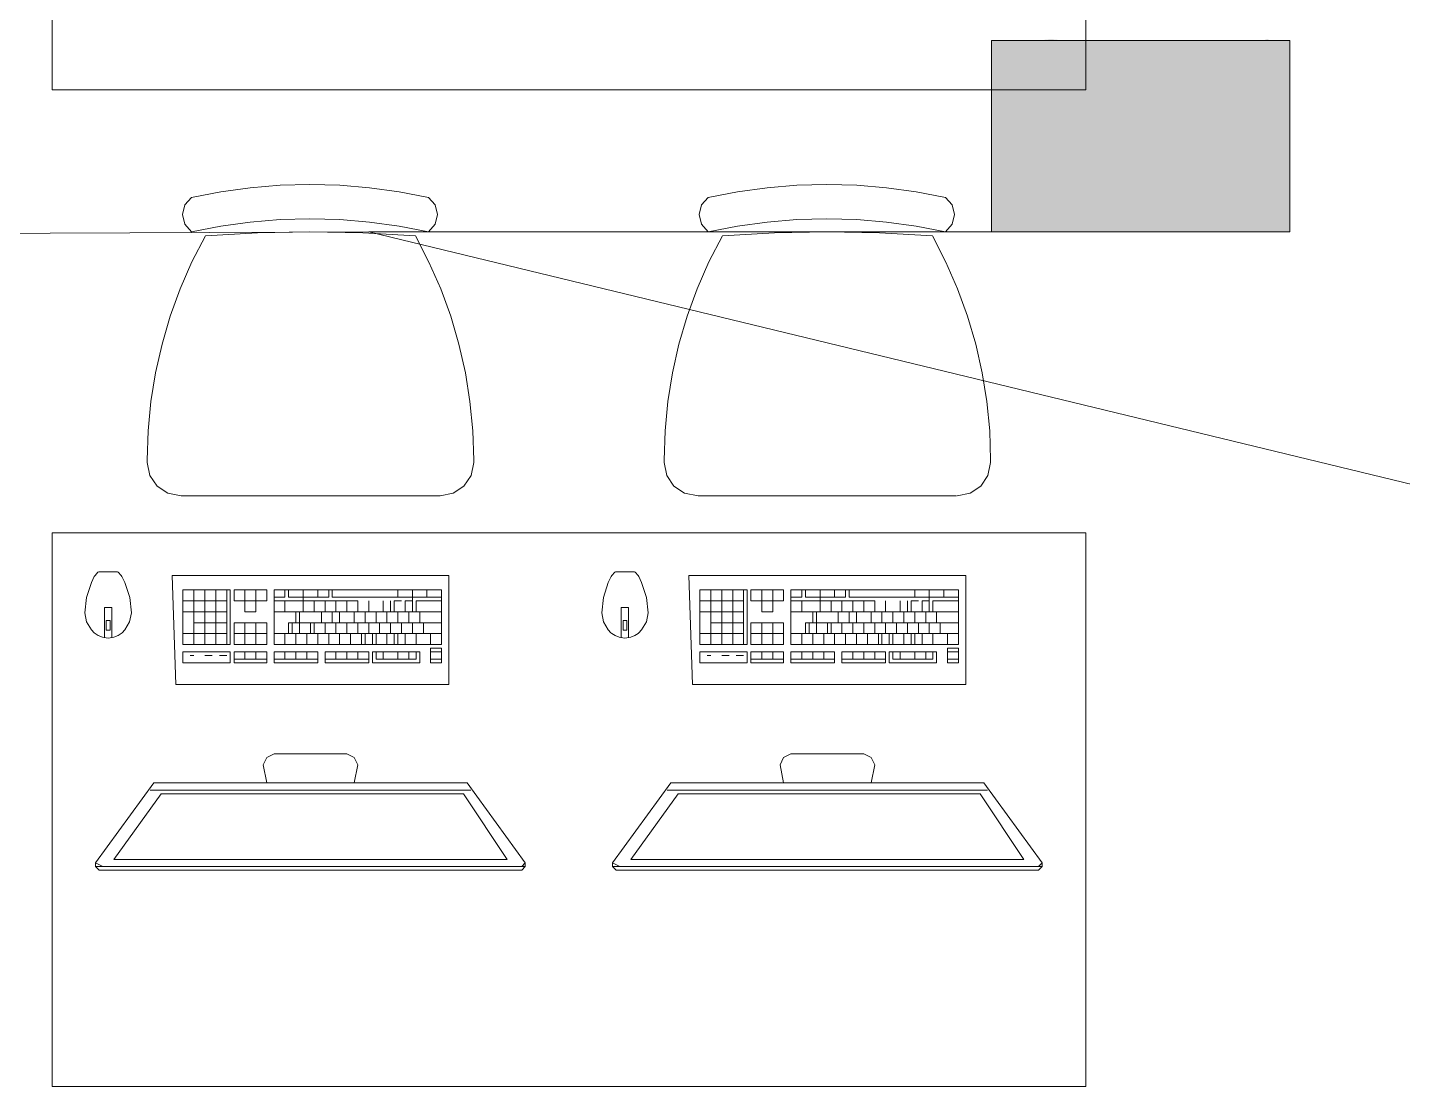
# Model space of a CAD drawing. Header units: millimetres. Extents: x 0 to 1189, y 0 to 841.
# Drawn here: x 807.18 to 825.81, y 608.91 to 623.26 of the extents above; entities that cross this region are included whole.
import ezdxf

# ---------------------------------------------------------------- set-up
doc = ezdxf.new("R2010")
doc.units = ezdxf.units.MM

msp = doc.modelspace()

# ---------------------------------------------------------------- hatches: boundary and pattern name
at = {"true_color": 0xffffff}
h = msp.add_hatch(color=7, dxfattribs=at)
h.dxf.hatch_style = 2
h.paths.add_polyline_path([(820.238253, 623.079723), (824.279259, 623.079723), (824.279259, 620.490719), (820.238253, 620.490719)])
h = msp.add_hatch(color=7, dxfattribs=at)
h.dxf.hatch_style = 2
h.paths.add_polyline_path([(820.238253, 623.079723), (824.279259, 623.079723), (824.279259, 620.490719), (820.238253, 620.490719)])
at = {"true_color": 0x0077b0}
h = msp.add_hatch(color=144, dxfattribs=at)
h.paths.add_polyline_path([(821.448794, 621.683399), (821.448794, 622.490378), (821.419304, 622.647061), (821.330283, 622.778113), (821.201643, 622.864516), (821.045305, 622.893868), (820.888828, 622.864516), (820.75757, 622.778113), (820.670134, 622.647061), (820.641815, 622.490378), (820.641815, 621.683399), (820.670134, 621.527061), (820.75757, 621.398421), (820.888828, 621.3094), (821.045305, 621.27991), (821.201643, 621.3094), (821.330283, 621.398421), (821.419304, 621.527061)])
h.paths.add_polyline_path([(821.649436, 621.683399), (821.638283, 621.562743), (821.604857, 621.450717), (821.54921, 621.347683), (821.471394, 621.254002), (821.379625, 621.176703), (821.277573, 621.122193), (821.165909, 621.089904), (821.045305, 621.079267), (820.923572, 621.089904), (820.811865, 621.122193), (820.709666, 621.176703), (820.616459, 621.254002), (820.538729, 621.347683), (820.483272, 621.450717), (820.450035, 621.562743), (820.438968, 621.683399), (820.438968, 622.490378), (820.450035, 622.612111), (820.483272, 622.723818), (820.538729, 622.826017), (820.616459, 622.919224), (820.709666, 622.99704), (820.811865, 623.052687), (820.923572, 623.086113), (821.045305, 623.097266), (821.16596, 623.086156), (821.277986, 623.053031), (821.38102, 622.998203), (821.474701, 622.92198), (821.550605, 622.828342), (821.60527, 622.725196), (821.638335, 622.612541), (821.649436, 622.490378)])
h = msp.add_hatch(color=144, dxfattribs=at)
h.paths.add_polyline_path([(821.448794, 621.683399), (821.448794, 622.490378), (821.419304, 622.647061), (821.330283, 622.778113), (821.201643, 622.864516), (821.045305, 622.893868), (820.888828, 622.864516), (820.75757, 622.778113), (820.670134, 622.647061), (820.641815, 622.490378), (820.641815, 621.683399), (820.670134, 621.527061), (820.75757, 621.398421), (820.888828, 621.3094), (821.045305, 621.27991), (821.201643, 621.3094), (821.330283, 621.398421), (821.419304, 621.527061)])
h.paths.add_polyline_path([(821.649436, 621.683399), (821.638283, 621.562743), (821.604857, 621.450717), (821.54921, 621.347683), (821.471394, 621.254002), (821.379625, 621.176703), (821.277573, 621.122193), (821.165909, 621.089904), (821.045305, 621.079267), (820.923572, 621.089904), (820.811865, 621.122193), (820.709666, 621.176703), (820.616459, 621.254002), (820.538729, 621.347683), (820.483272, 621.450717), (820.450035, 621.562743), (820.438968, 621.683399), (820.438968, 622.490378), (820.450035, 622.612111), (820.483272, 622.723818), (820.538729, 622.826017), (820.616459, 622.919224), (820.709666, 622.99704), (820.811865, 623.052687), (820.923572, 623.086113), (821.045305, 623.097266), (821.16596, 623.086156), (821.277986, 623.053031), (821.38102, 622.998203), (821.474701, 622.92198), (821.550605, 622.828342), (821.60527, 622.725196), (821.638335, 622.612541), (821.649436, 622.490378)])
h = msp.add_hatch(color=144, dxfattribs=at)
h.dxf.hatch_style = 2
h.paths.add_polyline_path([(823.871914, 622.752757), (823.640403, 622.521246), (823.569848, 622.490378), (823.493711, 622.515665), (823.468424, 622.591802), (823.496536, 622.662357), (823.891758, 623.057579), (823.932548, 623.086931), (823.973337, 623.097266), (824.049474, 623.071704), (824.074761, 622.995291), (824.074761, 621.177935), (824.049474, 621.103176), (823.973337, 621.079267), (823.897201, 621.103176), (823.871914, 621.177935)])
h = msp.add_hatch(color=144, dxfattribs=at)
h.dxf.hatch_style = 2
h.paths.add_polyline_path([(823.871914, 622.752757), (823.640403, 622.521246), (823.569848, 622.490378), (823.493711, 622.515665), (823.468424, 622.591802), (823.496536, 622.662357), (823.891758, 623.057579), (823.932548, 623.086931), (823.973337, 623.097266), (824.049474, 623.071704), (824.074761, 622.995291), (824.074761, 621.177935), (824.049474, 621.103176), (823.973337, 621.079267), (823.897201, 621.103176), (823.871914, 621.177935)])
h = msp.add_hatch(color=144, dxfattribs=at)
h.dxf.hatch_style = 2
h.paths.add_polyline_path([(822.962334, 621.581424), (822.155355, 621.581424), (822.079219, 621.606987), (822.053932, 621.683399), (822.079219, 621.759536), (822.155355, 621.784823), (822.962334, 621.784823), (823.038471, 621.759536), (823.063758, 621.683399), (823.038471, 621.606987)])
h = msp.add_hatch(color=144, dxfattribs=at)
h.dxf.hatch_style = 2
h.paths.add_polyline_path([(822.962334, 621.581424), (822.155355, 621.581424), (822.079219, 621.606987), (822.053932, 621.683399), (822.079219, 621.759536), (822.155355, 621.784823), (822.962334, 621.784823), (823.038471, 621.759536), (823.063758, 621.683399), (823.038471, 621.606987)])

# ---------------------------------------------------------------- linework, layer by layer
at = {"color": 253, "lineweight": 0, "true_color": 0x999999}
for points in [[(807.516234, 629.911733), (807.516234, 622.411722)], [(821.516255, 622.411722), (821.516255, 629.911733)], [(807.516234, 622.411722), (821.516255, 622.411722)], [(809.404237, 620.955719), (809.801409, 621.031844), (810.201863, 621.08622), (810.604754, 621.118845), (811.009239, 621.12972), (811.413724, 621.118845), (811.816615, 621.08622), (812.217069, 621.031844), (812.614241, 620.955719)], [(816.404247, 620.955719), (816.80142, 621.031844), (817.201874, 621.08622), (817.604765, 621.118845), (818.00925, 621.12972), (818.413735, 621.118845), (818.816626, 621.08622), (819.21708, 621.031844), (819.614252, 620.955719)], [(809.404237, 620.490719), (809.313861, 620.592219), (809.281236, 620.723719), (809.313861, 620.855094), (809.404237, 620.955719)], [(812.614241, 620.955719), (812.704617, 620.855094), (812.737242, 620.723719), (812.704617, 620.592219), (812.614241, 620.490719)], [(816.404247, 620.490719), (816.313872, 620.592219), (816.281247, 620.723719), (816.313872, 620.855094), (816.404247, 620.955719)], [(819.614252, 620.955719), (819.704627, 620.855094), (819.737252, 620.723719), (819.704627, 620.592219), (819.614252, 620.490719)], [(809.404237, 620.490719), (809.801409, 620.567), (810.201863, 620.621719), (810.604754, 620.654688), (811.009239, 620.665719), (811.413724, 620.654688), (811.816615, 620.621719), (812.217069, 620.567), (812.614241, 620.490719)], [(816.404247, 620.490719), (816.80142, 620.567), (817.201874, 620.621719), (817.604765, 620.654688), (818.00925, 620.665719), (818.413735, 620.654688), (818.816626, 620.621719), (819.21708, 620.567), (819.614252, 620.490719)], [(809.594237, 620.434719), (810.301363, 620.476594), (811.009239, 620.490719), (811.724615, 620.476344), (812.439241, 620.432719)], [(816.594248, 620.434719), (817.301374, 620.476594), (818.00925, 620.490719), (818.724626, 620.476344), (819.439252, 620.432719)], [(808.806236, 617.383714), (808.806236, 617.396714), (808.81889, 617.794347), (808.856658, 618.189215), (808.919246, 618.580145), (809.006361, 618.965966), (809.117711, 619.345506), (809.253002, 619.717592), (809.411942, 620.081054), (809.594237, 620.434719)], [(812.439241, 620.432719), (812.621536, 620.079427), (812.780476, 619.716327), (812.915767, 619.344578), (813.027117, 618.965341), (813.114232, 618.579776), (813.17682, 618.189043), (813.214588, 617.794302), (813.227242, 617.396714), (813.227242, 617.383714)], [(815.806246, 617.383714), (815.806246, 617.396714), (815.818901, 617.794347), (815.856668, 618.189215), (815.919256, 618.580145), (816.006372, 618.965966), (816.117721, 619.345506), (816.253013, 619.717592), (816.411952, 620.081054), (816.594248, 620.434719)], [(819.439252, 620.432719), (819.621547, 620.079427), (819.780487, 619.716327), (819.915778, 619.344578), (820.027128, 618.965341), (820.114243, 618.579776), (820.176831, 618.189043), (820.214599, 617.794302), (820.227253, 617.396714), (820.227253, 617.383714)], [(809.265236, 616.911713), (809.083252, 616.947495), (808.938611, 617.044963), (808.841033, 617.189307), (808.805236, 617.365714), (808.806236, 617.383714)], [(813.227242, 617.383714), (813.227242, 617.365714), (813.191602, 617.189307), (813.094367, 617.044963), (812.95007, 616.947495), (812.773242, 616.911713)], [(816.265247, 616.911713), (816.083262, 616.947495), (815.938622, 617.044963), (815.841043, 617.189307), (815.805246, 617.365714), (815.806246, 617.383714)], [(820.227253, 617.383714), (820.227253, 617.365714), (820.191612, 617.189307), (820.094378, 617.044963), (819.950081, 616.947495), (819.773252, 616.911713)], [(812.767242, 616.911713), (809.265236, 616.911713)], [(819.767252, 616.911713), (816.265247, 616.911713)], [(821.516255, 616.411712), (807.516234, 616.411712)], [(807.516234, 616.411712), (807.516234, 608.911701)], [(821.516255, 608.911701), (821.516255, 616.411712)], [(808.050235, 615.736711), (808.089235, 615.819712)], [(808.089235, 615.819712), (808.099235, 615.834712)], [(808.099235, 615.834712), (808.137235, 615.879712)], [(808.137235, 615.879712), (808.148235, 615.884712)], [(808.148235, 615.884712), (808.255235, 615.884712)], [(808.255235, 615.884712), (808.403235, 615.884712)], [(808.403235, 615.884712), (808.414235, 615.879712)], [(808.414235, 615.879712), (808.452235, 615.834712)], [(808.452235, 615.834712), (808.461235, 615.819712)], [(808.461235, 615.819712), (808.501235, 615.736711)], [(809.142236, 615.834712), (812.890242, 615.834712)], [(809.192236, 614.355709), (809.142236, 615.834712)], [(812.890242, 615.834712), (812.890242, 614.355709)], [(815.050245, 615.736711), (815.089245, 615.819712)], [(815.089245, 615.819712), (815.099245, 615.834712)], [(815.099245, 615.834712), (815.137245, 615.879712)], [(815.137245, 615.879712), (815.148245, 615.884712)], [(815.148245, 615.884712), (815.255246, 615.884712)], [(815.255246, 615.884712), (815.403246, 615.884712)], [(815.403246, 615.884712), (815.414246, 615.879712)], [(815.414246, 615.879712), (815.452246, 615.834712)], [(815.452246, 615.834712), (815.461246, 615.819712)], [(815.461246, 615.819712), (815.501246, 615.736711)], [(816.142247, 615.834712), (819.890253, 615.834712)], [(816.192247, 614.355709), (816.142247, 615.834712)], [(819.890253, 615.834712), (819.890253, 614.355709)], [(807.960234, 615.328711), (807.983109, 615.537586), (808.050235, 615.736711)], [(808.501235, 615.736711), (808.56836, 615.537586), (808.591235, 615.328711)], [(809.290236, 615.637711), (809.290236, 614.89771)], [(809.931237, 615.637711), (809.290236, 615.637711)], [(809.290236, 615.637711), (809.290236, 615.04571)], [(809.438237, 615.637711), (809.290236, 615.637711)], [(809.438237, 615.04571), (809.438237, 615.637711)], [(809.438237, 615.637711), (809.586237, 615.637711)], [(809.438237, 615.489711), (809.438237, 615.637711)], [(809.586237, 615.637711), (809.586237, 615.489711)], [(809.586237, 615.637711), (809.586237, 615.489711)], [(809.882237, 615.637711), (809.635237, 615.637711)], [(809.734237, 615.637711), (809.734237, 614.89771)], [(809.882237, 615.489711), (809.882237, 615.637711)], [(809.931237, 614.89771), (809.931237, 615.637711)], [(809.981237, 615.637711), (810.277238, 615.637711)], [(809.981237, 615.539711), (809.981237, 615.637711)], [(809.981237, 615.637711), (809.981237, 615.489711)], [(810.424238, 615.637711), (809.981237, 615.637711)], [(810.129238, 615.489711), (810.129238, 615.637711)], [(810.277238, 615.637711), (810.277238, 615.539711)], [(810.277238, 615.341711), (810.277238, 615.637711)], [(810.326238, 615.637711), (810.424238, 615.637711)], [(810.424238, 615.637711), (810.424238, 615.539711)], [(810.424238, 615.489711), (810.424238, 615.637711)], [(810.523238, 615.637711), (810.523238, 614.89771)], [(812.792242, 615.637711), (810.523238, 615.637711)], [(810.523238, 615.637711), (810.671239, 615.637711)], [(810.523238, 615.539711), (810.523238, 615.637711)], [(810.671239, 615.637711), (810.671239, 615.539711)], [(810.720239, 615.637711), (810.918239, 615.637711)], [(810.720239, 615.539711), (810.720239, 615.637711)], [(810.918239, 615.637711), (811.263239, 615.637711)], [(810.918239, 615.637711), (810.918239, 615.341711)], [(810.918239, 615.539711), (810.918239, 615.637711)], [(811.115239, 615.539711), (811.115239, 615.637711)], [(811.115239, 615.637711), (811.115239, 615.539711)], [(811.263239, 615.637711), (811.263239, 615.539711)], [(811.31224, 615.637711), (811.31224, 615.539711)], [(812.200241, 615.637711), (811.31224, 615.637711)], [(812.200241, 615.637711), (812.397241, 615.637711)], [(812.200241, 615.539711), (812.200241, 615.637711)], [(812.200241, 615.539711), (812.200241, 615.637711)], [(812.397241, 615.637711), (812.792242, 615.637711)], [(812.397241, 615.341711), (812.397241, 615.637711)], [(812.397241, 615.637711), (812.397241, 615.539711)], [(812.594241, 615.637711), (812.594241, 615.539711)], [(812.792242, 614.89771), (812.792242, 615.637711)], [(812.792242, 615.637711), (812.792242, 615.539711)], [(814.960245, 615.328711), (814.98312, 615.537586), (815.050245, 615.736711)], [(815.501246, 615.736711), (815.568371, 615.537586), (815.591246, 615.328711)], [(816.290247, 615.637711), (816.290247, 614.89771)], [(816.931248, 615.637711), (816.290247, 615.637711)], [(816.290247, 615.637711), (816.290247, 615.04571)], [(816.438247, 615.637711), (816.290247, 615.637711)], [(816.438247, 615.04571), (816.438247, 615.637711)], [(816.438247, 615.637711), (816.586248, 615.637711)], [(816.438247, 615.489711), (816.438247, 615.637711)], [(816.586248, 615.637711), (816.586248, 615.489711)], [(816.586248, 615.637711), (816.586248, 615.489711)], [(816.882248, 615.637711), (816.635248, 615.637711)], [(816.734248, 615.637711), (816.734248, 614.89771)], [(816.882248, 615.489711), (816.882248, 615.637711)], [(816.931248, 614.89771), (816.931248, 615.637711)], [(816.981248, 615.637711), (817.277249, 615.637711)], [(816.981248, 615.539711), (816.981248, 615.637711)], [(816.981248, 615.637711), (816.981248, 615.489711)], [(817.424249, 615.637711), (816.981248, 615.637711)], [(817.129248, 615.489711), (817.129248, 615.637711)], [(817.277249, 615.637711), (817.277249, 615.539711)], [(817.277249, 615.341711), (817.277249, 615.637711)], [(817.326249, 615.637711), (817.424249, 615.637711)], [(817.424249, 615.637711), (817.424249, 615.539711)], [(817.424249, 615.489711), (817.424249, 615.637711)], [(817.523249, 615.637711), (817.523249, 614.89771)], [(819.792252, 615.637711), (817.523249, 615.637711)], [(817.523249, 615.637711), (817.671249, 615.637711)], [(817.523249, 615.539711), (817.523249, 615.637711)], [(817.671249, 615.637711), (817.671249, 615.539711)], [(817.720249, 615.637711), (817.91825, 615.637711)], [(817.720249, 615.539711), (817.720249, 615.637711)], [(817.91825, 615.637711), (818.26325, 615.637711)], [(817.91825, 615.637711), (817.91825, 615.341711)], [(817.91825, 615.539711), (817.91825, 615.637711)], [(818.11525, 615.539711), (818.11525, 615.637711)], [(818.11525, 615.637711), (818.11525, 615.539711)], [(818.26325, 615.637711), (818.26325, 615.539711)], [(818.31225, 615.637711), (818.31225, 615.539711)], [(819.200252, 615.637711), (818.31225, 615.637711)], [(819.200252, 615.637711), (819.397252, 615.637711)], [(819.200252, 615.539711), (819.200252, 615.637711)], [(819.200252, 615.539711), (819.200252, 615.637711)], [(819.397252, 615.637711), (819.792252, 615.637711)], [(819.397252, 615.341711), (819.397252, 615.637711)], [(819.397252, 615.637711), (819.397252, 615.539711)], [(819.594252, 615.637711), (819.594252, 615.539711)], [(819.792252, 614.89771), (819.792252, 615.637711)], [(819.792252, 615.637711), (819.792252, 615.539711)], [(809.290236, 615.489711), (809.586237, 615.489711)], [(809.438237, 615.04571), (809.438237, 615.489711)], [(809.586237, 615.04571), (809.586237, 615.489711)], [(809.586237, 615.489711), (809.882237, 615.489711)], [(809.635237, 615.489711), (809.882237, 615.489711)], [(809.882237, 615.489711), (809.882237, 615.04571)], [(809.981237, 615.489711), (810.129238, 615.489711)], [(809.981237, 615.489711), (810.424238, 615.489711)], [(810.129238, 615.341711), (810.129238, 615.489711)], [(810.129238, 615.341711), (810.129238, 615.489711)], [(810.277238, 615.489711), (810.277238, 615.341711)], [(810.671239, 615.539711), (810.523238, 615.539711)], [(810.523238, 615.341711), (810.523238, 615.489711)], [(810.918239, 615.489711), (810.523238, 615.489711)], [(810.671239, 615.489711), (810.671239, 615.341711)], [(810.671239, 615.489711), (810.671239, 615.341711)], [(810.918239, 615.539711), (810.720239, 615.539711)], [(811.263239, 615.539711), (810.918239, 615.539711)], [(810.918239, 615.341711), (810.918239, 615.489711)], [(810.918239, 615.489711), (811.214239, 615.489711)], [(811.066239, 615.341711), (811.066239, 615.489711)], [(811.214239, 615.341711), (811.214239, 615.489711)], [(811.214239, 615.489711), (811.65724, 615.489711)], [(811.31224, 615.539711), (812.200241, 615.539711)], [(811.36124, 615.341711), (811.36124, 615.489711)], [(811.50924, 615.341711), (811.50924, 615.489711)], [(811.65724, 615.341711), (811.65724, 615.489711)], [(811.80524, 615.489711), (811.80524, 615.341711)], [(812.003241, 615.341711), (812.003241, 615.489711)], [(812.101241, 615.489711), (812.101241, 615.341711)], [(812.151241, 615.489711), (812.249241, 615.489711)], [(812.151241, 615.341711), (812.151241, 615.489711)], [(812.792242, 615.539711), (812.200241, 615.539711)], [(812.298241, 615.489711), (812.397241, 615.489711)], [(812.298241, 615.341711), (812.298241, 615.489711)], [(812.446241, 615.489711), (812.446241, 615.341711)], [(812.792242, 615.489711), (812.446241, 615.489711)], [(812.792242, 615.341711), (812.792242, 615.489711)], [(816.290247, 615.489711), (816.586248, 615.489711)], [(816.438247, 615.04571), (816.438247, 615.489711)], [(816.586248, 615.04571), (816.586248, 615.489711)], [(816.586248, 615.489711), (816.882248, 615.489711)], [(816.635248, 615.489711), (816.882248, 615.489711)], [(816.882248, 615.489711), (816.882248, 615.04571)], [(816.981248, 615.489711), (817.129248, 615.489711)], [(816.981248, 615.489711), (817.424249, 615.489711)], [(817.129248, 615.341711), (817.129248, 615.489711)], [(817.129248, 615.341711), (817.129248, 615.489711)], [(817.277249, 615.489711), (817.277249, 615.341711)], [(817.671249, 615.539711), (817.523249, 615.539711)], [(817.523249, 615.341711), (817.523249, 615.489711)], [(817.91825, 615.489711), (817.523249, 615.489711)], [(817.671249, 615.489711), (817.671249, 615.341711)], [(817.671249, 615.489711), (817.671249, 615.341711)], [(817.91825, 615.539711), (817.720249, 615.539711)], [(818.26325, 615.539711), (817.91825, 615.539711)], [(817.91825, 615.341711), (817.91825, 615.489711)], [(817.91825, 615.489711), (818.21425, 615.489711)], [(818.06625, 615.341711), (818.06625, 615.489711)], [(818.21425, 615.341711), (818.21425, 615.489711)], [(818.21425, 615.489711), (818.657251, 615.489711)], [(818.31225, 615.539711), (819.200252, 615.539711)], [(818.36125, 615.341711), (818.36125, 615.489711)], [(818.50925, 615.341711), (818.50925, 615.489711)], [(818.657251, 615.341711), (818.657251, 615.489711)], [(818.805251, 615.489711), (818.805251, 615.341711)], [(819.003251, 615.341711), (819.003251, 615.489711)], [(819.101251, 615.489711), (819.101251, 615.341711)], [(819.151251, 615.489711), (819.249252, 615.489711)], [(819.151251, 615.341711), (819.151251, 615.489711)], [(819.792252, 615.539711), (819.200252, 615.539711)], [(819.298252, 615.489711), (819.397252, 615.489711)], [(819.298252, 615.341711), (819.298252, 615.489711)], [(819.446252, 615.489711), (819.446252, 615.341711)], [(819.792252, 615.489711), (819.446252, 615.489711)], [(819.792252, 615.341711), (819.792252, 615.489711)], [(808.050235, 615.09571), (807.983484, 615.203961), (807.960234, 615.328711)], [(808.325235, 615.400711), (808.226235, 615.400711)], [(808.226235, 615.400711), (808.226235, 614.98871)], [(808.325235, 614.98871), (808.325235, 615.400711)], [(808.591235, 615.328711), (808.567985, 615.203961), (808.501235, 615.09571)], [(809.290236, 615.341711), (809.438237, 615.341711)], [(809.734237, 615.341711), (809.438237, 615.341711)], [(809.882237, 615.341711), (809.734237, 615.341711)], [(810.277238, 615.341711), (810.129238, 615.341711)], [(810.277238, 615.341711), (810.129238, 615.341711)], [(810.523238, 615.341711), (810.819239, 615.341711)], [(810.671239, 615.341711), (810.523238, 615.341711)], [(810.523238, 615.04571), (810.523238, 615.341711)], [(810.671239, 615.341711), (810.918239, 615.341711)], [(810.819239, 615.341711), (810.819239, 615.193711)], [(810.868239, 615.193711), (810.868239, 615.341711)], [(810.868239, 615.341711), (810.967239, 615.341711)], [(812.101241, 615.341711), (810.918239, 615.341711)], [(810.967239, 615.341711), (812.052241, 615.341711)], [(811.164239, 615.193711), (811.164239, 615.341711)], [(811.36124, 615.341711), (811.214239, 615.341711)], [(811.31224, 615.193711), (811.31224, 615.341711)], [(811.41124, 615.341711), (811.41124, 615.193711)], [(811.60824, 615.193711), (811.60824, 615.341711)], [(811.75624, 615.193711), (811.75624, 615.341711)], [(811.90424, 615.341711), (811.90424, 615.193711)], [(811.90424, 615.193711), (811.90424, 615.341711)], [(812.052241, 615.341711), (812.200241, 615.341711)], [(812.052241, 615.193711), (812.052241, 615.341711)], [(812.151241, 615.341711), (812.496241, 615.341711)], [(812.200241, 615.341711), (812.200241, 615.193711)], [(812.348241, 615.341711), (812.348241, 615.193711)], [(812.348241, 615.193711), (812.348241, 615.341711)], [(812.446241, 615.341711), (812.792242, 615.341711)], [(812.792242, 615.341711), (812.496241, 615.341711)], [(812.496241, 615.341711), (812.496241, 615.193711)], [(812.496241, 615.341711), (812.496241, 615.193711)], [(812.792242, 615.193711), (812.792242, 615.341711)], [(815.050245, 615.09571), (814.983495, 615.203961), (814.960245, 615.328711)], [(815.325246, 615.400711), (815.226245, 615.400711)], [(815.226245, 615.400711), (815.226245, 614.98871)], [(815.325246, 614.98871), (815.325246, 615.400711)], [(815.591246, 615.328711), (815.567996, 615.203961), (815.501246, 615.09571)], [(816.290247, 615.341711), (816.438247, 615.341711)], [(816.734248, 615.341711), (816.438247, 615.341711)], [(816.882248, 615.341711), (816.734248, 615.341711)], [(817.277249, 615.341711), (817.129248, 615.341711)], [(817.277249, 615.341711), (817.129248, 615.341711)], [(817.523249, 615.341711), (817.819249, 615.341711)], [(817.671249, 615.341711), (817.523249, 615.341711)], [(817.523249, 615.04571), (817.523249, 615.341711)], [(817.671249, 615.341711), (817.91825, 615.341711)], [(817.819249, 615.341711), (817.819249, 615.193711)], [(817.86825, 615.193711), (817.86825, 615.341711)], [(817.86825, 615.341711), (817.96725, 615.341711)], [(819.101251, 615.341711), (817.91825, 615.341711)], [(817.96725, 615.341711), (819.052251, 615.341711)], [(818.16425, 615.193711), (818.16425, 615.341711)], [(818.36125, 615.341711), (818.21425, 615.341711)], [(818.31225, 615.193711), (818.31225, 615.341711)], [(818.41125, 615.341711), (818.41125, 615.193711)], [(818.608251, 615.193711), (818.608251, 615.341711)], [(818.756251, 615.193711), (818.756251, 615.341711)], [(818.904251, 615.341711), (818.904251, 615.193711)], [(818.904251, 615.193711), (818.904251, 615.341711)], [(819.052251, 615.341711), (819.200252, 615.341711)], [(819.052251, 615.193711), (819.052251, 615.341711)], [(819.151251, 615.341711), (819.496252, 615.341711)], [(819.200252, 615.341711), (819.200252, 615.193711)], [(819.348252, 615.341711), (819.348252, 615.193711)], [(819.348252, 615.193711), (819.348252, 615.341711)], [(819.446252, 615.341711), (819.792252, 615.341711)], [(819.792252, 615.341711), (819.496252, 615.341711)], [(819.496252, 615.341711), (819.496252, 615.193711)], [(819.496252, 615.341711), (819.496252, 615.193711)], [(819.792252, 615.193711), (819.792252, 615.341711)], [(808.086235, 615.05671), (808.050235, 615.09571)], [(808.099235, 615.04571), (808.086235, 615.05671)], [(808.141235, 615.02071), (808.099235, 615.04571)], [(808.249235, 615.09471), (808.249235, 615.224711)], [(808.249235, 615.224711), (808.302235, 615.224711)], [(808.302235, 615.09471), (808.249235, 615.09471)], [(808.302235, 615.224711), (808.302235, 615.09471)], [(808.452235, 615.04571), (808.410235, 615.02071)], [(808.465235, 615.05671), (808.452235, 615.04571)], [(808.501235, 615.09571), (808.465235, 615.05671)], [(809.290236, 615.04571), (809.734237, 615.04571)], [(809.290236, 614.89771), (809.290236, 615.04571)], [(809.290236, 615.04571), (809.438237, 615.04571)], [(809.438237, 615.193711), (809.586237, 615.193711)], [(809.438237, 615.04571), (809.438237, 614.89771)], [(809.586237, 615.04571), (809.487237, 615.04571)], [(809.586237, 615.193711), (809.882237, 615.193711)], [(809.586237, 615.04571), (809.586237, 614.89771)], [(809.882237, 615.04571), (809.635237, 615.04571)], [(809.783237, 615.04571), (809.882237, 615.04571)], [(809.882237, 615.04571), (809.882237, 614.89771)], [(809.981237, 615.04571), (809.981237, 615.193711)], [(809.981237, 615.193711), (809.981237, 614.89771)], [(809.981237, 615.193711), (810.424238, 615.193711)], [(810.424238, 615.193711), (809.981237, 615.193711)], [(809.981237, 614.89771), (809.981237, 615.04571)], [(810.424238, 615.04571), (809.981237, 615.04571)], [(810.129238, 615.193711), (810.129238, 615.04571)], [(810.129238, 615.04571), (810.129238, 614.89771)], [(810.277238, 615.193711), (810.277238, 614.89771)], [(810.424238, 614.89771), (810.424238, 615.193711)], [(810.424238, 615.193711), (810.424238, 615.04571)], [(810.424238, 615.04571), (810.424238, 614.89771)], [(810.523238, 615.04571), (810.671239, 615.04571)], [(810.523238, 614.89771), (810.523238, 615.04571)], [(810.720239, 615.04571), (810.523238, 615.04571)], [(810.671239, 614.89771), (810.671239, 615.04571)], [(810.671239, 615.04571), (810.819239, 615.04571)], [(810.819239, 615.193711), (810.720239, 615.193711)], [(810.720239, 615.193711), (810.720239, 615.04571)], [(811.115239, 615.193711), (810.770239, 615.193711)], [(810.770239, 615.04571), (810.770239, 615.193711)], [(811.016239, 615.04571), (810.770239, 615.04571)], [(810.819239, 615.04571), (811.263239, 615.04571)], [(810.819239, 614.89771), (810.819239, 615.04571)], [(810.868239, 615.193711), (810.868239, 615.04571)], [(810.967239, 615.04571), (810.967239, 614.89771)], [(810.967239, 614.89771), (810.967239, 615.04571)], [(811.016239, 615.04571), (811.016239, 615.193711)], [(811.066239, 615.04571), (811.066239, 615.193711)], [(811.066239, 615.193711), (811.36124, 615.193711)], [(811.36124, 615.04571), (811.066239, 615.04571)], [(811.31224, 615.193711), (811.115239, 615.193711)], [(811.115239, 615.04571), (811.115239, 614.89771)], [(811.214239, 615.193711), (811.214239, 615.04571)], [(811.95324, 615.04571), (811.263239, 615.04571)], [(811.263239, 615.04571), (811.263239, 614.89771)], [(812.348241, 615.193711), (811.31224, 615.193711)], [(811.36124, 615.04571), (811.36124, 615.193711)], [(811.36124, 615.193711), (811.36124, 615.04571)], [(811.50924, 615.04571), (811.36124, 615.04571)], [(811.41124, 615.04571), (811.41124, 614.89771)], [(811.41124, 614.89771), (811.41124, 615.04571)], [(811.50924, 615.04571), (811.50924, 615.193711)], [(811.55924, 615.04571), (811.55924, 614.89771)], [(811.65724, 615.04571), (811.65724, 615.193711)], [(811.70724, 615.04571), (811.70724, 614.89771)], [(811.75624, 615.04571), (811.85524, 615.04571)], [(811.75624, 614.89771), (811.75624, 615.04571)], [(811.80524, 615.193711), (811.80524, 615.04571)], [(811.80524, 615.04571), (811.80524, 615.193711)], [(811.85524, 615.04571), (811.85524, 614.89771)], [(811.90424, 615.04571), (812.003241, 615.04571)], [(811.90424, 614.89771), (811.90424, 615.04571)], [(811.95324, 615.04571), (811.95324, 615.193711)], [(811.95324, 615.04571), (812.792242, 615.04571)], [(812.052241, 614.89771), (812.052241, 615.04571)], [(812.101241, 615.04571), (812.101241, 615.193711)], [(812.151241, 615.04571), (812.151241, 614.89771)], [(812.200241, 614.89771), (812.200241, 615.04571)], [(812.496241, 615.193711), (812.249241, 615.193711)], [(812.249241, 615.04571), (812.249241, 615.193711)], [(812.249241, 615.193711), (812.249241, 615.04571)], [(812.298241, 615.04571), (812.298241, 614.89771)], [(812.397241, 615.193711), (812.545241, 615.193711)], [(812.397241, 615.04571), (812.397241, 615.193711)], [(812.446241, 615.04571), (812.446241, 614.89771)], [(812.496241, 615.193711), (812.792242, 615.193711)], [(812.545241, 615.193711), (812.545241, 615.04571)], [(812.545241, 615.193711), (812.545241, 615.04571)], [(812.792242, 615.193711), (812.545241, 615.193711)], [(812.545241, 615.04571), (812.792242, 615.04571)], [(812.644242, 615.04571), (812.644242, 614.89771)], [(812.644242, 614.89771), (812.644242, 615.04571)], [(812.792242, 615.04571), (812.792242, 615.193711)], [(812.792242, 615.04571), (812.792242, 614.89771)], [(815.086245, 615.05671), (815.050245, 615.09571)], [(815.099245, 615.04571), (815.086245, 615.05671)], [(815.141245, 615.02071), (815.099245, 615.04571)], [(815.249246, 615.09471), (815.249246, 615.224711)], [(815.249246, 615.224711), (815.302246, 615.224711)], [(815.302246, 615.09471), (815.249246, 615.09471)], [(815.302246, 615.224711), (815.302246, 615.09471)], [(815.452246, 615.04571), (815.410246, 615.02071)], [(815.465246, 615.05671), (815.452246, 615.04571)], [(815.501246, 615.09571), (815.465246, 615.05671)], [(816.290247, 615.04571), (816.734248, 615.04571)], [(816.290247, 614.89771), (816.290247, 615.04571)], [(816.290247, 615.04571), (816.438247, 615.04571)], [(816.438247, 615.193711), (816.586248, 615.193711)], [(816.438247, 615.04571), (816.438247, 614.89771)], [(816.586248, 615.04571), (816.487247, 615.04571)], [(816.586248, 615.193711), (816.882248, 615.193711)], [(816.586248, 615.04571), (816.586248, 614.89771)], [(816.882248, 615.04571), (816.635248, 615.04571)], [(816.783248, 615.04571), (816.882248, 615.04571)], [(816.882248, 615.04571), (816.882248, 614.89771)], [(816.981248, 615.04571), (816.981248, 615.193711)], [(816.981248, 615.193711), (816.981248, 614.89771)], [(816.981248, 615.193711), (817.424249, 615.193711)], [(817.424249, 615.193711), (816.981248, 615.193711)], [(816.981248, 614.89771), (816.981248, 615.04571)], [(817.424249, 615.04571), (816.981248, 615.04571)], [(817.129248, 615.193711), (817.129248, 615.04571)], [(817.129248, 615.04571), (817.129248, 614.89771)], [(817.277249, 615.193711), (817.277249, 614.89771)], [(817.424249, 614.89771), (817.424249, 615.193711)], [(817.424249, 615.193711), (817.424249, 615.04571)], [(817.424249, 615.04571), (817.424249, 614.89771)], [(817.523249, 615.04571), (817.671249, 615.04571)], [(817.523249, 614.89771), (817.523249, 615.04571)], [(817.720249, 615.04571), (817.523249, 615.04571)], [(817.671249, 614.89771), (817.671249, 615.04571)], [(817.671249, 615.04571), (817.819249, 615.04571)], [(817.819249, 615.193711), (817.720249, 615.193711)], [(817.720249, 615.193711), (817.720249, 615.04571)], [(818.11525, 615.193711), (817.770249, 615.193711)], [(817.770249, 615.04571), (817.770249, 615.193711)], [(818.01625, 615.04571), (817.770249, 615.04571)], [(817.819249, 615.04571), (818.26325, 615.04571)], [(817.819249, 614.89771), (817.819249, 615.04571)], [(817.86825, 615.193711), (817.86825, 615.04571)], [(817.96725, 615.04571), (817.96725, 614.89771)], [(817.96725, 614.89771), (817.96725, 615.04571)], [(818.01625, 615.04571), (818.01625, 615.193711)], [(818.06625, 615.04571), (818.06625, 615.193711)], [(818.06625, 615.193711), (818.36125, 615.193711)], [(818.36125, 615.04571), (818.06625, 615.04571)], [(818.31225, 615.193711), (818.11525, 615.193711)], [(818.11525, 615.04571), (818.11525, 614.89771)], [(818.21425, 615.193711), (818.21425, 615.04571)], [(818.953251, 615.04571), (818.26325, 615.04571)], [(818.26325, 615.04571), (818.26325, 614.89771)], [(819.348252, 615.193711), (818.31225, 615.193711)], [(818.36125, 615.04571), (818.36125, 615.193711)], [(818.36125, 615.193711), (818.36125, 615.04571)], [(818.50925, 615.04571), (818.36125, 615.04571)], [(818.41125, 615.04571), (818.41125, 614.89771)], [(818.41125, 614.89771), (818.41125, 615.04571)], [(818.50925, 615.04571), (818.50925, 615.193711)], [(818.559251, 615.04571), (818.559251, 614.89771)], [(818.657251, 615.04571), (818.657251, 615.193711)], [(818.707251, 615.04571), (818.707251, 614.89771)], [(818.756251, 615.04571), (818.855251, 615.04571)], [(818.756251, 614.89771), (818.756251, 615.04571)], [(818.805251, 615.193711), (818.805251, 615.04571)], [(818.805251, 615.04571), (818.805251, 615.193711)], [(818.855251, 615.04571), (818.855251, 614.89771)], [(818.904251, 615.04571), (819.003251, 615.04571)], [(818.904251, 614.89771), (818.904251, 615.04571)], [(818.953251, 615.04571), (818.953251, 615.193711)], [(818.953251, 615.04571), (819.792252, 615.04571)], [(819.052251, 614.89771), (819.052251, 615.04571)], [(819.101251, 615.04571), (819.101251, 615.193711)], [(819.151251, 615.04571), (819.151251, 614.89771)], [(819.200252, 614.89771), (819.200252, 615.04571)], [(819.496252, 615.193711), (819.249252, 615.193711)], [(819.249252, 615.04571), (819.249252, 615.193711)], [(819.249252, 615.193711), (819.249252, 615.04571)], [(819.298252, 615.04571), (819.298252, 614.89771)], [(819.397252, 615.193711), (819.545252, 615.193711)], [(819.397252, 615.04571), (819.397252, 615.193711)], [(819.446252, 615.04571), (819.446252, 614.89771)], [(819.496252, 615.193711), (819.792252, 615.193711)], [(819.545252, 615.193711), (819.545252, 615.04571)], [(819.545252, 615.193711), (819.545252, 615.04571)], [(819.792252, 615.193711), (819.545252, 615.193711)], [(819.545252, 615.04571), (819.792252, 615.04571)], [(819.644252, 615.04571), (819.644252, 614.89771)], [(819.644252, 614.89771), (819.644252, 615.04571)], [(819.792252, 615.04571), (819.792252, 615.193711)], [(819.792252, 615.04571), (819.792252, 614.89771)], [(808.198235, 614.99671), (808.141235, 615.02071)], [(808.275235, 614.98371), (808.198235, 614.99671)], [(808.353235, 614.99671), (808.275235, 614.98371)], [(808.410235, 615.02071), (808.353235, 614.99671)], [(809.438237, 614.89771), (809.290236, 614.89771)], [(809.290236, 614.89771), (809.931237, 614.89771)], [(809.882237, 614.89771), (809.487237, 614.89771)], [(810.129238, 614.89771), (809.981237, 614.89771)], [(809.981237, 614.89771), (810.424238, 614.89771)], [(810.277238, 614.89771), (810.129238, 614.89771)], [(810.424238, 614.89771), (810.326238, 614.89771)], [(810.523238, 614.89771), (812.792242, 614.89771)], [(810.819239, 614.89771), (810.523238, 614.89771)], [(810.967239, 614.89771), (810.819239, 614.89771)], [(811.115239, 614.89771), (810.967239, 614.89771)], [(811.263239, 614.89771), (811.115239, 614.89771)], [(812.003241, 614.89771), (811.75624, 614.89771)], [(812.298241, 614.89771), (812.052241, 614.89771)], [(812.446241, 614.89771), (812.348241, 614.89771)], [(812.792242, 614.89771), (812.496241, 614.89771)], [(815.198245, 614.99671), (815.141245, 615.02071)], [(815.275246, 614.98371), (815.198245, 614.99671)], [(815.353246, 614.99671), (815.275246, 614.98371)], [(815.410246, 615.02071), (815.353246, 614.99671)], [(816.438247, 614.89771), (816.290247, 614.89771)], [(816.290247, 614.89771), (816.931248, 614.89771)], [(816.882248, 614.89771), (816.487247, 614.89771)], [(817.129248, 614.89771), (816.981248, 614.89771)], [(816.981248, 614.89771), (817.424249, 614.89771)], [(817.277249, 614.89771), (817.129248, 614.89771)], [(817.424249, 614.89771), (817.326249, 614.89771)], [(817.523249, 614.89771), (819.792252, 614.89771)], [(817.819249, 614.89771), (817.523249, 614.89771)], [(817.96725, 614.89771), (817.819249, 614.89771)], [(818.11525, 614.89771), (817.96725, 614.89771)], [(818.26325, 614.89771), (818.11525, 614.89771)], [(819.003251, 614.89771), (818.756251, 614.89771)], [(819.298252, 614.89771), (819.052251, 614.89771)], [(819.446252, 614.89771), (819.348252, 614.89771)], [(819.792252, 614.89771), (819.496252, 614.89771)], [(809.290236, 614.79971), (809.290236, 614.65171)], [(809.931237, 614.79971), (809.290236, 614.79971)], [(809.389237, 614.75071), (809.438237, 614.75071)], [(809.438237, 614.75071), (809.389237, 614.75071)], [(809.586237, 614.75071), (809.685237, 614.75071)], [(809.685237, 614.75071), (809.586237, 614.75071)], [(809.882237, 614.75071), (809.783237, 614.75071)], [(809.882237, 614.75071), (809.783237, 614.75071)], [(809.931237, 614.65171), (809.931237, 614.79971)], [(809.981237, 614.79971), (810.424238, 614.79971)], [(810.424238, 614.79971), (809.981237, 614.79971)], [(809.981237, 614.70071), (809.981237, 614.79971)], [(809.981237, 614.79971), (809.981237, 614.65171)], [(810.424238, 614.70071), (809.981237, 614.70071)], [(810.129238, 614.79971), (810.129238, 614.70071)], [(810.277238, 614.79971), (810.277238, 614.70071)], [(810.424238, 614.79971), (810.424238, 614.70071)], [(810.424238, 614.65171), (810.424238, 614.79971)], [(810.523238, 614.79971), (810.819239, 614.79971)], [(810.523238, 614.70071), (810.523238, 614.79971)], [(810.523238, 614.79971), (810.523238, 614.65171)], [(811.115239, 614.79971), (810.523238, 614.79971)], [(810.819239, 614.70071), (810.523238, 614.70071)], [(810.671239, 614.70071), (810.671239, 614.79971)], [(810.819239, 614.79971), (810.967239, 614.79971)], [(810.819239, 614.79971), (810.819239, 614.70071)], [(811.115239, 614.70071), (810.819239, 614.70071)], [(810.967239, 614.79971), (811.115239, 614.79971)], [(810.967239, 614.79971), (810.967239, 614.70071)], [(811.115239, 614.79971), (811.115239, 614.70071)], [(811.115239, 614.65171), (811.115239, 614.79971)], [(811.214239, 614.79971), (811.46024, 614.79971)], [(811.214239, 614.70071), (811.214239, 614.79971)], [(811.214239, 614.79971), (811.214239, 614.65171)], [(811.80524, 614.79971), (811.214239, 614.79971)], [(811.50924, 614.70071), (811.214239, 614.70071)], [(811.36124, 614.70071), (811.36124, 614.79971)], [(811.50924, 614.70071), (811.50924, 614.79971)], [(811.50924, 614.79971), (811.80524, 614.79971)], [(811.80524, 614.70071), (811.50924, 614.70071)], [(811.65724, 614.70071), (811.65724, 614.79971)], [(811.80524, 614.79971), (811.80524, 614.70071)], [(811.80524, 614.65171), (811.80524, 614.79971)], [(812.496241, 614.79971), (811.85524, 614.79971)], [(811.85524, 614.79971), (811.85524, 614.65171)], [(811.90424, 614.70071), (811.90424, 614.79971)], [(811.90424, 614.79971), (812.446241, 614.79971)], [(812.446241, 614.70071), (811.90424, 614.70071)], [(812.003241, 614.79971), (812.003241, 614.70071)], [(812.200241, 614.70071), (812.200241, 614.79971)], [(812.348241, 614.70071), (812.348241, 614.79971)], [(812.446241, 614.79971), (812.446241, 614.70071)], [(812.496241, 614.65171), (812.496241, 614.79971)], [(812.644242, 614.84871), (812.792242, 614.84871)], [(812.644242, 614.65171), (812.644242, 614.84871)], [(812.644242, 614.79971), (812.792242, 614.79971)], [(812.644242, 614.70071), (812.644242, 614.79971)], [(812.792242, 614.70071), (812.644242, 614.70071)], [(812.792242, 614.84871), (812.792242, 614.65171)], [(812.792242, 614.79971), (812.792242, 614.70071)], [(816.290247, 614.79971), (816.290247, 614.65171)], [(816.931248, 614.79971), (816.290247, 614.79971)], [(816.389247, 614.75071), (816.438247, 614.75071)], [(816.438247, 614.75071), (816.389247, 614.75071)], [(816.586248, 614.75071), (816.685248, 614.75071)], [(816.685248, 614.75071), (816.586248, 614.75071)], [(816.882248, 614.75071), (816.783248, 614.75071)], [(816.882248, 614.75071), (816.783248, 614.75071)], [(816.931248, 614.65171), (816.931248, 614.79971)], [(816.981248, 614.79971), (817.424249, 614.79971)], [(817.424249, 614.79971), (816.981248, 614.79971)], [(816.981248, 614.70071), (816.981248, 614.79971)], [(816.981248, 614.79971), (816.981248, 614.65171)], [(817.424249, 614.70071), (816.981248, 614.70071)], [(817.129248, 614.79971), (817.129248, 614.70071)], [(817.277249, 614.79971), (817.277249, 614.70071)], [(817.424249, 614.79971), (817.424249, 614.70071)], [(817.424249, 614.65171), (817.424249, 614.79971)], [(817.523249, 614.79971), (817.819249, 614.79971)], [(817.523249, 614.70071), (817.523249, 614.79971)], [(817.523249, 614.79971), (817.523249, 614.65171)], [(818.11525, 614.79971), (817.523249, 614.79971)], [(817.819249, 614.70071), (817.523249, 614.70071)], [(817.671249, 614.70071), (817.671249, 614.79971)], [(817.819249, 614.79971), (817.96725, 614.79971)], [(817.819249, 614.79971), (817.819249, 614.70071)], [(818.11525, 614.70071), (817.819249, 614.70071)], [(817.96725, 614.79971), (818.11525, 614.79971)], [(817.96725, 614.79971), (817.96725, 614.70071)], [(818.11525, 614.79971), (818.11525, 614.70071)], [(818.11525, 614.65171), (818.11525, 614.79971)], [(818.21425, 614.79971), (818.46025, 614.79971)], [(818.21425, 614.70071), (818.21425, 614.79971)], [(818.21425, 614.79971), (818.21425, 614.65171)], [(818.805251, 614.79971), (818.21425, 614.79971)], [(818.50925, 614.70071), (818.21425, 614.70071)], [(818.36125, 614.70071), (818.36125, 614.79971)], [(818.50925, 614.70071), (818.50925, 614.79971)], [(818.50925, 614.79971), (818.805251, 614.79971)], [(818.805251, 614.70071), (818.50925, 614.70071)], [(818.657251, 614.70071), (818.657251, 614.79971)], [(818.805251, 614.79971), (818.805251, 614.70071)], [(818.805251, 614.65171), (818.805251, 614.79971)], [(819.496252, 614.79971), (818.855251, 614.79971)], [(818.855251, 614.79971), (818.855251, 614.65171)], [(818.904251, 614.70071), (818.904251, 614.79971)], [(818.904251, 614.79971), (819.446252, 614.79971)], [(819.446252, 614.70071), (818.904251, 614.70071)], [(819.003251, 614.79971), (819.003251, 614.70071)], [(819.200252, 614.70071), (819.200252, 614.79971)], [(819.348252, 614.70071), (819.348252, 614.79971)], [(819.446252, 614.79971), (819.446252, 614.70071)], [(819.496252, 614.65171), (819.496252, 614.79971)], [(819.644252, 614.84871), (819.792252, 614.84871)], [(819.644252, 614.65171), (819.644252, 614.84871)], [(819.644252, 614.79971), (819.792252, 614.79971)], [(819.644252, 614.70071), (819.644252, 614.79971)], [(819.792252, 614.70071), (819.644252, 614.70071)], [(819.792252, 614.84871), (819.792252, 614.65171)], [(819.792252, 614.79971), (819.792252, 614.70071)], [(809.290236, 614.65171), (809.931237, 614.65171)], [(809.981237, 614.65171), (810.424238, 614.65171)], [(810.523238, 614.65171), (811.115239, 614.65171)], [(811.214239, 614.65171), (811.80524, 614.65171)], [(811.85524, 614.65171), (812.496241, 614.65171)], [(812.792242, 614.65171), (812.644242, 614.65171)], [(816.290247, 614.65171), (816.931248, 614.65171)], [(816.981248, 614.65171), (817.424249, 614.65171)], [(817.523249, 614.65171), (818.11525, 614.65171)], [(818.21425, 614.65171), (818.805251, 614.65171)], [(818.855251, 614.65171), (819.496252, 614.65171)], [(819.792252, 614.65171), (819.644252, 614.65171)], [(812.890242, 614.355709), (809.192236, 614.355709)], [(819.890253, 614.355709), (816.192247, 614.355709)], [(810.523238, 613.418708), (810.424238, 613.369708)], [(810.523238, 613.418708), (810.424238, 613.369708)], [(810.523238, 613.418708), (811.016239, 613.418708)], [(810.523238, 613.418708), (811.016239, 613.418708)], [(811.016239, 613.418708), (811.50924, 613.418708)], [(811.016239, 613.418708), (811.50924, 613.418708)], [(811.50924, 613.418708), (811.60824, 613.369708)], [(811.50924, 613.418708), (811.60824, 613.369708)], [(817.523249, 613.418708), (817.424249, 613.369708)], [(817.523249, 613.418708), (817.424249, 613.369708)], [(817.523249, 613.418708), (818.01625, 613.418708)], [(817.523249, 613.418708), (818.01625, 613.418708)], [(818.01625, 613.418708), (818.50925, 613.418708)], [(818.01625, 613.418708), (818.50925, 613.418708)], [(818.50925, 613.418708), (818.608251, 613.369708)], [(818.50925, 613.418708), (818.608251, 613.369708)], [(810.424238, 613.369708), (810.375238, 613.270708)], [(810.424238, 613.369708), (810.375238, 613.270708)], [(810.375238, 613.270708), (810.424238, 613.024707)], [(811.60824, 613.369708), (811.65724, 613.270708)], [(811.60824, 613.369708), (811.65724, 613.270708)], [(811.65724, 613.270708), (811.60824, 613.024707)], [(817.424249, 613.369708), (817.375249, 613.270708)], [(817.424249, 613.369708), (817.375249, 613.270708)], [(817.375249, 613.270708), (817.424249, 613.024707)], [(818.608251, 613.369708), (818.657251, 613.270708)], [(818.608251, 613.369708), (818.657251, 613.270708)], [(818.657251, 613.270708), (818.608251, 613.024707)], [(808.896236, 613.024707), (808.107235, 611.939706)], [(808.945236, 613.024707), (808.896236, 613.024707)], [(809.044236, 613.024707), (808.945236, 613.024707)], [(811.016239, 613.024707), (809.044236, 613.024707)], [(813.038242, 613.024707), (811.016239, 613.024707)], [(813.137242, 613.024707), (813.038242, 613.024707)], [(813.926243, 611.939706), (813.137242, 613.024707)], [(815.896247, 613.024707), (815.107245, 611.939706)], [(815.945247, 613.024707), (815.896247, 613.024707)], [(816.044247, 613.024707), (815.945247, 613.024707)], [(818.01625, 613.024707), (816.044247, 613.024707)], [(820.038253, 613.024707), (818.01625, 613.024707)], [(820.137253, 613.024707), (820.038253, 613.024707)], [(820.926254, 611.939706), (820.137253, 613.024707)], [(808.994236, 612.876707), (808.353235, 611.988706)], [(811.016239, 612.925707), (808.846236, 612.925707)], [(811.016239, 612.876707), (808.994236, 612.876707)], [(813.186242, 612.925707), (811.016239, 612.925707)], [(813.087242, 612.876707), (811.016239, 612.876707)], [(813.679243, 611.988706), (813.087242, 612.876707)], [(815.994247, 612.876707), (815.353246, 611.988706)], [(818.01625, 612.925707), (815.846246, 612.925707)], [(818.01625, 612.876707), (815.994247, 612.876707)], [(820.186253, 612.925707), (818.01625, 612.925707)], [(820.087253, 612.876707), (818.01625, 612.876707)], [(820.679254, 611.988706), (820.087253, 612.876707)], [(808.107235, 611.939706), (808.107235, 611.889706)], [(808.107235, 611.939706), (808.205235, 611.889706)], [(808.107235, 611.889706), (808.156235, 611.840705)], [(808.107235, 611.889706), (808.205235, 611.889706)], [(808.205235, 611.889706), (811.016239, 611.889706)], [(808.205235, 611.889706), (811.016239, 611.889706)], [(808.353235, 611.988706), (811.016239, 611.988706)], [(811.016239, 611.988706), (813.679243, 611.988706)], [(811.016239, 611.889706), (813.827243, 611.889706)], [(811.016239, 611.889706), (813.877243, 611.889706)], [(813.827243, 611.889706), (813.926243, 611.889706)], [(813.877243, 611.889706), (813.926243, 611.939706)], [(813.877243, 611.840705), (813.926243, 611.889706)], [(813.926243, 611.889706), (813.926243, 611.939706)], [(815.107245, 611.939706), (815.107245, 611.889706)], [(815.107245, 611.939706), (815.205245, 611.889706)], [(815.107245, 611.889706), (815.156245, 611.840705)], [(815.107245, 611.889706), (815.205245, 611.889706)], [(815.205245, 611.889706), (818.01625, 611.889706)], [(815.205245, 611.889706), (818.01625, 611.889706)], [(815.353246, 611.988706), (818.01625, 611.988706)], [(818.01625, 611.988706), (820.679254, 611.988706)], [(818.01625, 611.889706), (820.827254, 611.889706)], [(818.01625, 611.889706), (820.877254, 611.889706)], [(820.827254, 611.889706), (820.926254, 611.889706)], [(820.877254, 611.889706), (820.926254, 611.939706)], [(820.877254, 611.840705), (820.926254, 611.889706)], [(820.926254, 611.889706), (820.926254, 611.939706)], [(808.156235, 611.840705), (811.016239, 611.840705)], [(811.016239, 611.840705), (813.877243, 611.840705)], [(815.156245, 611.840705), (818.01625, 611.840705)], [(818.01625, 611.840705), (820.877254, 611.840705)], [(807.516234, 608.911701), (821.516255, 608.911701)]]:
    msp.add_lwpolyline(points, dxfattribs=at)
at = {"color": 144, "lineweight": 0, "true_color": 0x0077b0}
for points in [[(820.238253, 623.079723), (824.279259, 623.079723)], [(820.238253, 620.490719), (820.238253, 623.079723)], [(820.238253, 623.079723), (824.279259, 623.079723)], [(820.238253, 620.490719), (820.238253, 623.079723)], [(824.279259, 623.079723), (824.279259, 620.490719)], [(824.279259, 623.079723), (824.279259, 620.490719)], [(795.615216, 620.418719), (811.80824, 620.490719)], [(850.370299, 611.144704), (811.80824, 620.490719)], [(811.80824, 620.490719), (820.238253, 620.490719)], [(811.80824, 620.490719), (820.238253, 620.490719)], [(824.279259, 620.490719), (820.238253, 620.490719)], [(824.279259, 620.490719), (820.238253, 620.490719)]]:
    msp.add_lwpolyline(points, dxfattribs=at)

doc.saveas('drawing.dxf')
